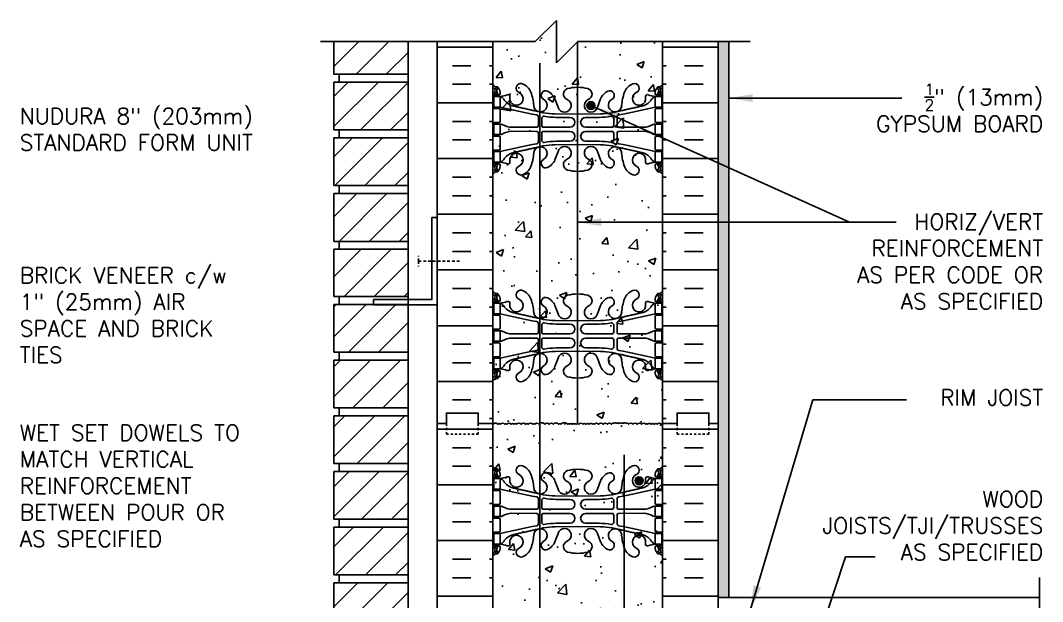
# Model space of a CAD drawing. Header units: inches. Extents: x 103.1 to 155.7, y -23.7 to 47.2.
# Drawn here: x 103.45 to 151.63, y 19.79 to 47.18 of the extents above; entities that cross this region are included whole.
import ezdxf

# ---------------------------------------------------------------- set-up
doc = ezdxf.new("R2010")
doc.units = ezdxf.units.IN
doc.header["$LTSCALE"] = 0.5
doc.header["$MEASUREMENT"] = 0
doc.linetypes.add('DASHED2', pattern=[0.375, 0.25, -0.125])
for name, color, linetype in [('HATCH', 12, 'Continuous'), ('line25', 2, 'Continuous'), ('LINE3', 3, 'Continuous'), ('LINE50', 5, 'Continuous'), ('LINE9', 9, 'Continuous'), ('TEXT', 4, 'Continuous'), ('Web_Edge', 9, 'Continuous')]:
    doc.layers.add(name, color=color, linetype=linetype)
doc.styles.add('DIM', font='romans.shx', dxfattribs={"width": 0.7})
doc.styles.add('ROMANS', font='romans.shx', dxfattribs={"height": 1.125})
doc.dimstyles.new('ext_12', dxfattribs={"dimscale": 12, "dimtxt": 0.09375, "dimasz": 0.09375, "dimexe": 0.09375, "dimexo": 0.0625, "dimgap": 0.0625, "dimtad": 1, "dimdec": 1, "dimzin": 3, "dimdsep": 46, "dimlunit": 4, "dimtxsty": 'DIM', "dimcen": 0.09, "dimdle": 0.09375, "dimclrt": 4, "dimadec": 0, "dimazin": 0, "dimtfac": 1, "dimtdec": 1, "dimtmove": 2, "dimatfit": 3, "dimfxl": 0, "dimfrac": 2, "dimtolj": 1, "dimtzin": 0, "dimarcsym": 0})

# ---------------------------------------------------------------- blocks, each defined once
blk = doc.blocks.new('8 web')
at = {"layer": 'Web_Edge'}
for p, q in [((-3.854, 6.868), (-3.764, 6.868)), ((-3.764, 6.868), (-3.764, 6.827)), ((3.854, 6.868), (3.764, 6.868)), ((3.764, 6.868), (3.764, 6.827)), ((-4, 6.589), (-3.922, 6.589)), ((-4, 6.489), (-3.716, 6.489)), ((-3.854, 6.489), (-3.854, 6.419)), ((-3.764, 6.489), (-3.764, 6.419)), ((-3.654, 6.619), (-3.654, 6.552)), ((-0.929, 5.917), (-1.071, 6.304)), ((0.929, 5.917), (1.071, 6.304)), ((3.654, 6.619), (3.654, 6.552)), ((4, 6.489), (3.716, 6.489)), ((3.764, 6.489), (3.764, 6.419)), ((3.854, 6.489), (3.854, 6.419)), ((4, 6.589), (3.922, 6.589)), ((-4, 5.849), (-3.716, 5.849)), ((-3.854, 5.919), (-3.854, 5.849)), ((-3.764, 5.919), (-3.764, 5.849)), ((-3.654, 5.787), (-3.654, 5.252)), ((3.654, 5.787), (3.654, 5.252)), ((4, 5.849), (3.716, 5.849)), ((3.764, 5.919), (3.764, 5.849)), ((3.854, 5.919), (3.854, 5.849)), ((-1.852, 5.45), (-1.852, 5.065)), ((-1.699, 5.387), (-1.699, 5.065)), ((-1.067, 5.601), (0, 5.586)), ((-1.019, 5.433), (-0.372, 5.433)), ((1.067, 5.601), (0, 5.586)), ((1.019, 5.433), (0.372, 5.433)), ((1.699, 5.387), (1.699, 5.065)), ((1.852, 5.45), (1.852, 5.065)), ((-4, 5.189), (-3.716, 5.189)), ((-3.854, 5.189), (-3.854, 5.119)), ((-3.764, 5.189), (-3.764, 5.119)), ((-3.106, 4.964), (-1.952, 4.965)), ((-1.599, 4.965), (-0.372, 4.965)), ((1.599, 4.965), (0.372, 4.965)), ((3.106, 4.964), (1.952, 4.965)), ((4, 5.189), (3.716, 5.189)), ((3.764, 5.189), (3.764, 5.119)), ((3.854, 5.189), (3.854, 5.119)), ((-4, 4.549), (-3.716, 4.549)), ((-3.854, 4.549), (-3.854, 4.619)), ((-3.764, 4.549), (-3.764, 4.619)), ((-3.654, 3.952), (-3.654, 4.487)), ((-3.106, 4.775), (-1.952, 4.774)), ((-1.852, 4.289), (-1.852, 4.674)), ((-1.699, 4.351), (-1.699, 4.674)), ((-1.599, 4.774), (-0.372, 4.774)), ((1.599, 4.774), (0.372, 4.774)), ((1.699, 4.351), (1.699, 4.674)), ((1.852, 4.289), (1.852, 4.674)), ((3.106, 4.775), (1.952, 4.774)), ((3.654, 3.952), (3.654, 4.487)), ((4, 4.549), (3.716, 4.549)), ((3.764, 4.549), (3.764, 4.619)), ((3.854, 4.549), (3.854, 4.619)), ((-4, 3.889), (-3.716, 3.889)), ((-3.854, 3.819), (-3.854, 3.889)), ((-3.764, 3.819), (-3.764, 3.889)), ((-1.067, 4.138), (0, 4.153)), ((-1.019, 4.305), (-0.372, 4.305)), ((1.067, 4.138), (0, 4.153)), ((1.019, 4.305), (0.372, 4.305)), ((4, 3.889), (3.716, 3.889)), ((3.764, 3.819), (3.764, 3.889)), ((3.854, 3.819), (3.854, 3.889)), ((-0.929, 3.822), (-1.071, 3.435)), ((0.929, 3.822), (1.071, 3.435)), ((-4, 3.249), (-3.716, 3.249)), ((-4, 3.149), (-3.922, 3.149)), ((-3.854, 3.249), (-3.854, 3.319)), ((-3.764, 3.249), (-3.764, 3.319)), ((-3.764, 2.871), (-3.764, 2.912)), ((-3.654, 3.119), (-3.654, 3.187)), ((3.654, 3.119), (3.654, 3.187)), ((4, 3.249), (3.716, 3.249)), ((3.764, 3.249), (3.764, 3.319)), ((3.764, 2.871), (3.764, 2.912)), ((3.854, 3.249), (3.854, 3.319)), ((4, 3.149), (3.922, 3.149)), ((-3.854, 2.871), (-3.764, 2.871)), ((3.854, 2.871), (3.764, 2.871)), ((-3.854, -2.871), (-3.764, -2.871)), ((-3.764, -2.871), (-3.764, -2.912)), ((3.854, -2.871), (3.764, -2.871)), ((3.764, -2.871), (3.764, -2.912)), ((-4, -3.149), (-3.922, -3.149)), ((-4, -3.249), (-3.716, -3.249)), ((-3.854, -3.249), (-3.854, -3.319)), ((-3.764, -3.249), (-3.764, -3.319)), ((-3.654, -3.119), (-3.654, -3.187)), ((3.654, -3.119), (3.654, -3.187)), ((4, -3.249), (3.716, -3.249)), ((3.764, -3.249), (3.764, -3.319)), ((3.854, -3.249), (3.854, -3.319)), ((4, -3.149), (3.922, -3.149)), ((-3.854, -3.819), (-3.854, -3.889)), ((-3.764, -3.819), (-3.764, -3.889)), ((-0.929, -3.822), (-1.071, -3.435)), ((0.929, -3.822), (1.071, -3.435)), ((3.764, -3.819), (3.764, -3.889)), ((3.854, -3.819), (3.854, -3.889)), ((-4, -3.889), (-3.716, -3.889)), ((-3.654, -3.952), (-3.654, -4.487)), ((-1.852, -4.289), (-1.852, -4.674)), ((-1.067, -4.138), (0, -4.153)), ((-1.019, -4.305), (-0.372, -4.305)), ((1.067, -4.138), (0, -4.153)), ((1.019, -4.305), (0.372, -4.305)), ((1.852, -4.289), (1.852, -4.674)), ((3.654, -3.952), (3.654, -4.487)), ((4, -3.889), (3.716, -3.889)), ((-4, -4.549), (-3.716, -4.549)), ((-3.854, -4.549), (-3.854, -4.619)), ((-3.764, -4.549), (-3.764, -4.619)), ((-3.106, -4.775), (-1.952, -4.774)), ((-1.699, -4.351), (-1.699, -4.674)), ((-1.599, -4.774), (-0.372, -4.774)), ((1.599, -4.774), (0.372, -4.774)), ((1.699, -4.351), (1.699, -4.674)), ((3.106, -4.775), (1.952, -4.774)), ((4, -4.549), (3.716, -4.549)), ((3.764, -4.549), (3.764, -4.619)), ((3.854, -4.549), (3.854, -4.619)), ((-4, -5.189), (-3.716, -5.189)), ((-3.854, -5.189), (-3.854, -5.119)), ((-3.764, -5.189), (-3.764, -5.119)), ((-3.654, -5.787), (-3.654, -5.252)), ((-3.106, -4.964), (-1.952, -4.965)), ((-1.852, -5.45), (-1.852, -5.065)), ((-1.699, -5.387), (-1.699, -5.065)), ((-1.599, -4.965), (-0.372, -4.965)), ((1.599, -4.965), (0.372, -4.965)), ((1.699, -5.387), (1.699, -5.065)), ((1.852, -5.45), (1.852, -5.065)), ((3.106, -4.964), (1.952, -4.965)), ((3.654, -5.787), (3.654, -5.252)), ((4, -5.189), (3.716, -5.189)), ((3.764, -5.189), (3.764, -5.119)), ((3.854, -5.189), (3.854, -5.119)), ((-1.067, -5.601), (0, -5.586)), ((-1.019, -5.433), (-0.372, -5.433)), ((1.067, -5.601), (0, -5.586)), ((1.019, -5.433), (0.372, -5.433)), ((-4, -5.849), (-3.716, -5.849)), ((-3.854, -5.919), (-3.854, -5.849)), ((-3.764, -5.919), (-3.764, -5.849)), ((-0.929, -5.917), (-1.071, -6.304)), ((0.929, -5.917), (1.071, -6.304)), ((4, -5.849), (3.716, -5.849)), ((3.764, -5.919), (3.764, -5.849)), ((3.854, -5.919), (3.854, -5.849)), ((-4, -6.489), (-3.716, -6.489)), ((-4, -6.589), (-3.922, -6.589)), ((-3.854, -6.489), (-3.854, -6.419)), ((-3.764, -6.489), (-3.764, -6.419)), ((-3.654, -6.619), (-3.654, -6.552)), ((3.654, -6.619), (3.654, -6.552)), ((4, -6.489), (3.716, -6.489)), ((3.764, -6.489), (3.764, -6.419)), ((3.854, -6.489), (3.854, -6.419)), ((4, -6.589), (3.922, -6.589)), ((-3.854, -6.868), (-3.764, -6.868)), ((-3.764, -6.868), (-3.764, -6.827)), ((3.764, -6.868), (3.764, -6.827)), ((3.854, -6.868), (3.764, -6.868))]:
    blk.add_line(p, q, dxfattribs=at)
for points in [[(-3.959, 5.919), (-3.659, 5.919), (-3.659, 6.419), (-3.959, 6.419)], [(3.959, 5.919), (3.659, 5.919), (3.659, 6.419), (3.959, 6.419)], [(-3.959, 3.819), (-3.659, 3.819), (-3.659, 3.319), (-3.959, 3.319)], [(3.959, 3.819), (3.659, 3.819), (3.659, 3.319), (3.959, 3.319)], [(-3.959, -3.819), (-3.659, -3.819), (-3.659, -3.319), (-3.959, -3.319)], [(3.959, -3.819), (3.659, -3.819), (3.659, -3.319), (3.959, -3.319)], [(-3.959, -5.919), (-3.659, -5.919), (-3.659, -6.419), (-3.959, -6.419)], [(3.959, -5.919), (3.659, -5.919), (3.659, -6.419), (3.959, -6.419)]]:
    blk.add_lwpolyline(points, close=True, dxfattribs=at)
for points in [[(-3.659, 4.869), (-3.659, 5.119), (-3.959, 5.119), (-3.959, 4.869)], [(-3.659, 4.869), (-3.659, 4.619), (-3.959, 4.619), (-3.959, 4.869)], [(3.659, 4.869), (3.659, 5.119), (3.959, 5.119), (3.959, 4.869)], [(3.659, 4.869), (3.659, 4.619), (3.959, 4.619), (3.959, 4.869)], [(-3.659, -4.869), (-3.659, -4.619), (-3.959, -4.619), (-3.959, -4.869)], [(3.659, -4.869), (3.659, -4.619), (3.959, -4.619), (3.959, -4.869)], [(-3.659, -4.869), (-3.659, -5.119), (-3.959, -5.119), (-3.959, -4.869)], [(3.659, -4.869), (3.659, -5.119), (3.959, -5.119), (3.959, -4.869)]]:
    blk.add_lwpolyline(points, dxfattribs=at)
for centre, radius, start, end in [((-3.654, 7.327), 0.5, 226.2109, 250.5288), ((-3.654, 7.327), 0.6, 234.7832, 245.0748), ((-3.66, 6.674), 0.25, 140.1145, 222.4609), ((-3.916, 6.764), 0.021, 343.464, 63.9957), ((-3.818, 6.805), 0.045, 321.448, 139.1879), ((-3.904, 6.619), 0.25, 0, 70.5288), ((-3.66, 6.674), 0.16, 140.0001, 222.4609), ((-2.681, 6.804), 0.22, 68.1963, 248.1963), ((-2.839, 6.375), 0.677, 21.1239, 69.3197), ((-0.406, 6.529), 0.268, 104.7892, 250.0338), ((-0.012, 5.096), 1.754, 89.6229, 105.2918), ((0.012, 5.096), 1.754, 74.7082, 90.3771), ((0.406, 6.529), 0.268, 289.9662, 75.2108), ((2.839, 6.375), 0.677, 110.6803, 158.8761), ((2.681, 6.804), 0.22, 291.8037, 111.8037), ((3.904, 6.619), 0.25, 109.4712, 180), ((3.818, 6.805), 0.045, 40.8121, 218.552), ((3.66, 6.674), 0.16, 317.5391, 39.9999), ((3.654, 7.327), 0.5, 289.4712, 313.7891), ((3.66, 6.674), 0.25, 317.5391, 39.8855), ((3.916, 6.764), 0.021, 116.0043, 196.536), ((3.654, 7.327), 0.6, 294.9252, 305.2168), ((-3.922, 6.609), 0.0196, 269.4032, 15.4901), ((-3.812, 6.536), 0.045, 222.4609, 42.4609), ((-3.716, 6.552), 0.0625, 270, 0), ((-3.714, 7.415), 0.997, 273.1538, 293.1467), ((-3.781, 6.077), 0.364, 34.9775, 70.3387), ((-2.858, 6.688), 0.743, 212.7919, 253.8107), ((-3.288, 6.408), 0.0968, 340.1551, 110.4331), ((-2.89, 6.313), 0.314, 168.5886, 66.1916), ((-4.43, 5.81), 2.365, 4.3895, 20.0015), ((-1.759, 6.006), 0.314, 182.7357, 63.9348), ((-1.507, 6.473), 0.217, 65.5264, 238.537), ((-1.758, 6.003), 0.75, 23.6938, 62.9705), ((-0.624, 5.99), 0.314, 193.4146, 66.1916), ((0.624, 5.99), 0.314, 113.8084, 346.5854), ((1.758, 6.003), 0.75, 117.0295, 156.3062), ((1.507, 6.473), 0.217, 301.463, 114.4736), ((1.759, 6.006), 0.314, 116.0652, 357.2643), ((4.43, 5.81), 2.365, 159.9985, 175.6105), ((2.89, 6.313), 0.314, 113.8084, 11.4114), ((2.858, 6.688), 0.743, 286.1893, 327.2081), ((3.288, 6.408), 0.0968, 69.5669, 199.8449), ((3.714, 7.415), 0.997, 246.8533, 266.8462), ((3.781, 6.077), 0.364, 109.6613, 145.0225), ((3.716, 6.552), 0.0625, 180, 270), ((3.812, 6.536), 0.045, 137.5391, 317.5391), ((3.922, 6.609), 0.0196, 164.5099, 270.5968), ((-3.716, 5.787), 0.0625, 0, 90), ((3.15, 33.34), 28.253, 256.0552, 259.6343), ((-3.15, 33.34), 28.253, 280.3657, 283.9448), ((3.716, 5.787), 0.0625, 90, 180), ((-1.952, 5.45), 0.1, 360, 79.6343), ((-1.599, 5.387), 0.1, 79.2546, 180), ((-1.072, 8.585), 2.984, 259.2546, 270.0995), ((-1.024, 8.417), 2.984, 259.2546, 270.0995), ((-0.372, 5.199), 0.234, 270, 90), ((0.372, 5.199), 0.234, 90, 270), ((1.024, 8.417), 2.984, 269.9005, 280.7454), ((1.072, 8.585), 2.984, 269.9005, 280.7454), ((1.599, 5.387), 0.1, 0, 100.7454), ((1.952, 5.45), 0.1, 100.3657, 180), ((-3.716, 5.252), 0.0625, 270, 0), ((-3.663, 4.901), 0.219, 60.4937, 88.92), ((-3.021, 6.121), 1.16, 242.5844, 265.8032), ((-1.952, 5.065), 0.1, 270.0388, 360), ((-1.599, 5.065), 0.1, 180, 270), ((1.599, 5.065), 0.1, 270, 0), ((1.952, 5.065), 0.1, 180, 269.9612), ((3.021, 6.121), 1.16, 274.1968, 297.4156), ((3.663, 4.901), 0.219, 91.08, 119.5063), ((3.716, 5.252), 0.0625, 180, 270), ((-3.716, 4.487), 0.0625, 0, 90), ((-3.663, 4.838), 0.219, 271.08, 299.5063), ((-3.021, 3.618), 1.16, 94.1968, 117.4156), ((-1.952, 4.674), 0.1, 0, 89.9612), ((-1.599, 4.674), 0.1, 90, 180), ((-1.599, 4.351), 0.1, 180, 280.7454), ((-0.372, 4.54), 0.234, 270, 90), ((0.372, 4.54), 0.234, 90, 270), ((1.599, 4.351), 0.1, 259.2546, 0), ((1.599, 4.674), 0.1, 0, 90), ((1.952, 4.674), 0.1, 90.0388, 180), ((3.021, 3.618), 1.16, 62.5844, 85.8032), ((3.663, 4.838), 0.219, 240.4937, 268.92), ((3.716, 4.487), 0.0625, 90, 180), ((-3.716, 3.952), 0.0625, 270, 0), ((3.15, -23.601), 28.253, 100.3657, 103.9448), ((-1.759, 3.733), 0.314, 296.0652, 177.2643), ((-1.952, 4.289), 0.1, 280.3657, 0), ((-1.072, 1.154), 2.984, 89.9005, 100.7454), ((-1.024, 1.322), 2.984, 89.9005, 100.7454), ((-0.624, 3.749), 0.314, 293.8084, 166.5854), ((0.624, 3.749), 0.314, 13.4146, 246.1916), ((1.024, 1.322), 2.984, 79.2546, 90.0995), ((1.072, 1.154), 2.984, 79.2546, 90.0995), ((1.759, 3.733), 0.314, 2.7357, 243.9348), ((1.952, 4.289), 0.1, 180, 259.6343), ((-3.15, -23.601), 28.253, 76.0552, 79.6343), ((3.716, 3.952), 0.0625, 180, 270), ((-3.781, 3.662), 0.364, 289.6613, 325.0225), ((-2.858, 3.051), 0.743, 106.1893, 147.2081), ((-2.89, 3.426), 0.314, 293.8084, 191.4114), ((-4.43, 3.929), 2.365, 339.9985, 355.6105), ((-1.507, 3.266), 0.217, 121.463, 294.4736), ((-1.758, 3.736), 0.75, 297.0295, 336.3062), ((-0.406, 3.21), 0.268, 109.9662, 255.2108), ((0.406, 3.21), 0.268, 284.7892, 70.0338), ((1.758, 3.736), 0.75, 203.6938, 242.9705), ((1.507, 3.266), 0.217, 245.5264, 58.537), ((4.43, 3.929), 2.365, 184.3895, 200.0015), ((2.89, 3.426), 0.314, 348.5886, 246.1916), ((2.858, 3.051), 0.743, 32.7919, 73.8107), ((3.781, 3.662), 0.364, 214.9775, 250.3387), ((-3.654, 2.412), 0.6, 114.9252, 125.2168), ((-3.922, 3.13), 0.0196, 344.5099, 90.5968), ((-3.66, 3.065), 0.25, 137.5391, 219.8855), ((-3.916, 2.975), 0.021, 296.0043, 16.536), ((-3.818, 2.934), 0.045, 220.8121, 38.552), ((-3.812, 3.203), 0.045, 317.5391, 137.5391), ((-3.904, 3.119), 0.25, 289.4712, 360), ((-3.66, 3.065), 0.16, 137.5391, 219.9999), ((-3.716, 3.187), 0.0625, 360, 90), ((-3.714, 2.324), 0.997, 66.8533, 86.8462), ((-3.288, 3.331), 0.0968, 249.5669, 19.8449), ((-2.681, 2.935), 0.22, 111.8037, 291.8037), ((-2.839, 3.364), 0.677, 290.6803, 338.8761), ((-0.012, 4.643), 1.754, 254.7082, 270.3771), ((0.012, 4.643), 1.754, 269.6229, 285.2918), ((2.839, 3.364), 0.677, 201.1239, 249.3197), ((2.681, 2.935), 0.22, 248.1963, 68.1963), ((3.288, 3.331), 0.0968, 160.1551, 290.4331), ((3.714, 2.324), 0.997, 93.1538, 113.1467), ((3.716, 3.187), 0.0625, 90, 180), ((3.904, 3.119), 0.25, 180, 250.5288), ((3.812, 3.203), 0.045, 42.4609, 222.4609), ((3.818, 2.934), 0.045, 141.448, 319.1879), ((3.66, 3.065), 0.16, 320.0001, 42.4609), ((3.66, 3.065), 0.25, 320.1145, 42.4609), ((3.916, 2.975), 0.021, 163.464, 243.9957), ((3.922, 3.13), 0.0196, 89.4032, 195.4901), ((3.654, 2.412), 0.6, 54.7832, 65.0748), ((-3.654, 2.412), 0.5, 109.4712, 133.7891), ((3.654, 2.412), 0.5, 46.2109, 70.5288), ((-3.654, -2.412), 0.5, 226.2109, 250.5288), ((-3.818, -2.934), 0.045, 321.448, 139.1879), ((-3.904, -3.119), 0.25, 0, 70.5288), ((-2.681, -2.935), 0.22, 68.1963, 248.1963), ((-2.839, -3.364), 0.677, 21.1239, 69.3197), ((-0.012, -4.643), 1.754, 89.6229, 105.2918), ((0.012, -4.643), 1.754, 74.7082, 90.3771), ((2.839, -3.364), 0.677, 110.6803, 158.8761), ((2.681, -2.935), 0.22, 291.8037, 111.8037), ((3.904, -3.119), 0.25, 109.4712, 180), ((3.818, -2.934), 0.045, 40.8121, 218.552), ((3.654, -2.412), 0.5, 289.4712, 313.7891), ((-3.654, -2.412), 0.6, 234.7832, 245.0748), ((-3.922, -3.13), 0.0196, 269.4032, 15.4901), ((-3.66, -3.065), 0.25, 140.1145, 222.4609), ((-3.916, -2.975), 0.021, 343.464, 63.9957), ((-3.812, -3.203), 0.045, 222.4609, 42.4609), ((-3.66, -3.065), 0.16, 140.0001, 222.4609), ((-3.716, -3.187), 0.0625, 270, 0), ((-3.714, -2.324), 0.997, 273.1538, 293.1467), ((-3.781, -3.662), 0.364, 34.9775, 70.3387), ((-3.288, -3.331), 0.0968, 340.1551, 110.4331), ((-2.89, -3.426), 0.314, 168.5886, 66.1916), ((-4.43, -3.929), 2.365, 4.3895, 20.0015), ((-1.507, -3.266), 0.217, 65.5264, 238.537), ((-1.758, -3.736), 0.75, 23.6938, 62.9705), ((-0.406, -3.21), 0.268, 104.7892, 250.0338), ((0.406, -3.21), 0.268, 289.9662, 75.2108), ((1.758, -3.736), 0.75, 117.0295, 156.3062), ((1.507, -3.266), 0.217, 301.463, 114.4736), ((4.43, -3.929), 2.365, 159.9985, 175.6105), ((2.89, -3.426), 0.314, 113.8084, 11.4114), ((3.288, -3.331), 0.0968, 69.5669, 199.8449), ((3.714, -2.324), 0.997, 246.8533, 266.8462), ((3.781, -3.662), 0.364, 109.6613, 145.0225), ((3.716, -3.187), 0.0625, 180, 270), ((3.812, -3.203), 0.045, 137.5391, 317.5391), ((3.66, -3.065), 0.16, 317.5391, 39.9999), ((3.66, -3.065), 0.25, 317.5391, 39.8855), ((3.916, -2.975), 0.021, 116.0043, 196.536), ((3.922, -3.13), 0.0196, 164.5099, 270.5968), ((3.654, -2.412), 0.6, 294.9252, 305.2168), ((3.15, 23.601), 28.253, 256.0552, 259.6343), ((-2.858, -3.051), 0.743, 212.7919, 253.8107), ((-1.759, -3.733), 0.314, 182.7357, 63.9348), ((-0.624, -3.749), 0.314, 193.4146, 66.1916), ((0.624, -3.749), 0.314, 113.8084, 346.5854), ((1.759, -3.733), 0.314, 116.0652, 357.2643), ((-3.15, 23.601), 28.253, 280.3657, 283.9448), ((2.858, -3.051), 0.743, 286.1893, 327.2081), ((-3.716, -3.952), 0.0625, 0, 90), ((-1.952, -4.289), 0.1, 360, 79.6343), ((-1.599, -4.351), 0.1, 79.2546, 180), ((-1.072, -1.154), 2.984, 259.2546, 270.0995), ((-1.024, -1.322), 2.984, 259.2546, 270.0995), ((-0.372, -4.54), 0.234, 270, 90), ((0.372, -4.54), 0.234, 90, 270), ((1.024, -1.322), 2.984, 269.9005, 280.7454), ((1.072, -1.154), 2.984, 269.9005, 280.7454), ((1.599, -4.351), 0.1, 0, 100.7454), ((1.952, -4.289), 0.1, 100.3657, 180), ((3.716, -3.952), 0.0625, 90, 180), ((-3.716, -4.487), 0.0625, 270, 0), ((-3.663, -4.838), 0.219, 60.4937, 88.92), ((-3.021, -3.618), 1.16, 242.5844, 265.8032), ((-1.952, -4.674), 0.1, 270.0388, 360), ((-1.599, -4.674), 0.1, 180, 270), ((1.599, -4.674), 0.1, 270, 0), ((1.952, -4.674), 0.1, 180, 269.9612), ((3.021, -3.618), 1.16, 274.1968, 297.4156), ((3.663, -4.838), 0.219, 91.08, 119.5063), ((3.716, -4.487), 0.0625, 180, 270), ((-3.716, -5.252), 0.0625, 0, 90), ((-3.663, -4.901), 0.219, 271.08, 299.5063), ((-3.021, -6.121), 1.16, 94.1968, 117.4156), ((-1.952, -5.065), 0.1, 0, 89.9612), ((-1.599, -5.065), 0.1, 90, 180), ((-0.372, -5.199), 0.234, 270, 90), ((0.372, -5.199), 0.234, 90, 270), ((1.599, -5.065), 0.1, 0, 90), ((1.952, -5.065), 0.1, 90.0388, 180), ((3.021, -6.121), 1.16, 62.5844, 85.8032), ((3.663, -4.901), 0.219, 240.4937, 268.92), ((3.716, -5.252), 0.0625, 90, 180), ((3.15, -33.34), 28.253, 100.3657, 103.9448), ((-1.759, -6.006), 0.314, 296.0652, 177.2643), ((-1.952, -5.45), 0.1, 280.3657, 0), ((-1.599, -5.387), 0.1, 180, 280.7454), ((-1.072, -8.585), 2.984, 89.9005, 100.7454), ((-1.024, -8.417), 2.984, 89.9005, 100.7454), ((-0.624, -5.99), 0.314, 293.8084, 166.5854), ((0.624, -5.99), 0.314, 13.4146, 246.1916), ((1.024, -8.417), 2.984, 79.2546, 90.0995), ((1.072, -8.585), 2.984, 79.2546, 90.0995), ((1.759, -6.006), 0.314, 2.7357, 243.9348), ((1.599, -5.387), 0.1, 259.2546, 0), ((1.952, -5.45), 0.1, 180, 259.6343), ((-3.15, -33.34), 28.253, 76.0552, 79.6343), ((-3.716, -5.787), 0.0625, 270, 0), ((-2.858, -6.688), 0.743, 106.1893, 147.2081), ((-2.89, -6.313), 0.314, 293.8084, 191.4114), ((-4.43, -5.81), 2.365, 339.9985, 355.6105), ((4.43, -5.81), 2.365, 184.3895, 200.0015), ((2.89, -6.313), 0.314, 348.5886, 246.1916), ((2.858, -6.688), 0.743, 32.7919, 73.8107), ((3.716, -5.787), 0.0625, 180, 270), ((-3.922, -6.609), 0.0196, 344.5099, 90.5968), ((-3.66, -6.674), 0.25, 137.5391, 219.8855), ((-3.812, -6.536), 0.045, 317.5391, 137.5391), ((-3.904, -6.619), 0.25, 289.4712, 360), ((-3.66, -6.674), 0.16, 137.5391, 219.9999), ((-3.716, -6.552), 0.0625, 360, 90), ((-3.781, -6.077), 0.364, 289.6613, 325.0225), ((-3.714, -7.415), 0.997, 66.8533, 86.8462), ((-3.288, -6.408), 0.0968, 249.5669, 19.8449), ((-2.681, -6.804), 0.22, 111.8037, 291.8037), ((-2.839, -6.375), 0.677, 290.6803, 338.8761), ((-1.507, -6.473), 0.217, 121.463, 294.4736), ((-1.758, -6.003), 0.75, 297.0295, 336.3062), ((-0.406, -6.529), 0.268, 109.9662, 255.2108), ((0.406, -6.529), 0.268, 284.7892, 70.0338), ((1.758, -6.003), 0.75, 203.6938, 242.9705), ((1.507, -6.473), 0.217, 245.5264, 58.537), ((2.839, -6.375), 0.677, 201.1239, 249.3197), ((2.681, -6.804), 0.22, 248.1963, 68.1963), ((3.288, -6.408), 0.0968, 160.1551, 290.4331), ((3.714, -7.415), 0.997, 93.1538, 113.1467), ((3.781, -6.077), 0.364, 214.9775, 250.3387), ((3.716, -6.552), 0.0625, 90, 180), ((3.904, -6.619), 0.25, 180, 250.5288), ((3.812, -6.536), 0.045, 42.4609, 222.4609), ((3.66, -6.674), 0.16, 320.0001, 42.4609), ((3.66, -6.674), 0.25, 320.1145, 42.4609), ((3.922, -6.609), 0.0196, 89.4032, 195.4901), ((-3.654, -7.327), 0.6, 114.9252, 125.2168), ((-3.654, -7.327), 0.5, 109.4712, 133.7891), ((-3.916, -6.764), 0.021, 296.0043, 16.536), ((-3.818, -6.805), 0.045, 220.8121, 38.552), ((-0.012, -5.096), 1.754, 254.7082, 270.3771), ((0.012, -5.096), 1.754, 269.6229, 285.2918), ((3.818, -6.805), 0.045, 141.448, 319.1879), ((3.654, -7.327), 0.5, 46.2109, 70.5288), ((3.916, -6.764), 0.021, 163.464, 243.9957), ((3.654, -7.327), 0.6, 54.7832, 65.0748)]:
    blk.add_arc(centre, radius, start, end, dxfattribs=at)
for points in [[(-3.066, 5.974), (-1.628, 5.654)], [(3.066, 5.974), (1.628, 5.654)], [(-3.066, 3.765), (-1.628, 4.085)], [(3.066, 3.765), (1.628, 4.085)], [(-3.066, -3.765), (-1.628, -4.085)], [(3.066, -3.765), (1.628, -4.085)], [(-3.066, -5.974), (-1.628, -5.654)], [(3.066, -5.974), (1.628, -5.654)]]:
    blk.add_open_spline(points, degree=1, dxfattribs=at)

msp = doc.modelspace()

# ---------------------------------------------------------------- hatches: boundary and pattern name
at = {"layer": 'HATCH'}
h = msp.add_hatch(dxfattribs=at)
h.set_pattern_fill('AR-CONC', color=256, scale=0.5, style=0)
h.paths.add_polyline_path([(133.72, 28.176), (133.72, 46.176), (129.72, 46.176), (128.72, 45.176), (128.72, 46.176), (128.72, 47.176), (127.72, 46.176), (125.72, 46.176), (125.72, 28.176), (125.72, 10.176), (125.72, -4.574), (125.72, -7.824), (128.72, -7.824), (129.72, -6.824), (129.72, -7.824), (129.72, -8.824), (130.72, -7.824), (133.72, -7.824), (133.72, 4.551), (133.72, 10.176), (130.845, 10.176), (130.345, 10.676), (130.345, 11.801), (130.845, 12.301), (133.72, 12.301), (133.72, 16.051), (130.845, 16.051), (130.345, 16.551), (130.345, 17.676), (130.845, 18.176), (133.72, 18.176)])
h = msp.add_hatch(dxfattribs=at)
h.set_pattern_fill('INSUL', color=256, scale=7, style=0)
h.set_pattern_definition([(0, (-2800.4416, -368.834), (0, 2.625), []), (0, (-2800.4416, -367.959), (0, 2.625), [0.875, -0.875]), (0, (-2800.4416, -367.084), (0, 2.625), [0.875, -0.875])])
h.paths.add_polyline_path([(123.095, 28.176), (123.532, 28.176), (123.532, 28.676), (125.032, 28.676), (125.032, 28.176), (125.72, 28.176), (125.72, 46.176), (125.032, 46.176), (125.032, 46.676), (123.532, 46.676), (123.532, 46.176), (123.095, 46.176)])
h = msp.add_hatch(dxfattribs=at)
h.set_pattern_fill('INSUL', color=256, scale=7, style=0)
h.set_pattern_definition([(180, (3059.8816, -368.834), (0, 2.625), []), (180, (3059.8816, -367.959), (0, 2.625), [0.875, -0.875]), (180, (3059.8816, -367.084), (0, 2.625), [0.875, -0.875])])
h.paths.add_polyline_path([(136.345, 28.176), (135.907, 28.176), (135.907, 28.676), (134.407, 28.676), (134.407, 28.176), (133.72, 28.176), (133.72, 46.176), (134.407, 46.176), (134.407, 46.676), (135.907, 46.676), (135.907, 46.176), (136.345, 46.176)])
h = msp.add_hatch(dxfattribs=at)
h.set_pattern_fill('ANSI31', color=256, scale=8, style=0)
h.set_pattern_definition([(45, (111.9186, -20.6992), (-0.707107, 0.707107), [])])
h.paths.add_polyline_path([(121.72, 12.826), (118.22, 12.826), (118.22, 10.576), (121.72, 10.576)])
h.paths.add_polyline_path([(121.72, 15.451), (118.22, 15.451), (118.22, 13.201), (121.72, 13.201)])
h.paths.add_polyline_path([(121.72, 18.046), (118.22, 18.046), (118.22, 15.826), (121.72, 15.826)])
h.paths.add_polyline_path([(121.72, 20.671), (118.22, 20.671), (118.22, 18.421), (121.72, 18.421)])
h.paths.add_polyline_path([(121.72, 23.271), (120.095, 23.271), (120.095, 23.296), (118.22, 23.296), (118.22, 21.046), (121.72, 21.046)])
h.paths.add_polyline_path([(121.72, 25.921), (118.22, 25.921), (118.22, 23.671), (121.72, 23.671)])
h.paths.add_polyline_path([(121.72, 28.546), (118.22, 28.546), (118.22, 26.296), (121.72, 26.296)])
h.paths.add_polyline_path([(121.72, 31.171), (118.22, 31.171), (118.22, 28.921), (121.72, 28.921)])
h.paths.add_polyline_path([(121.72, 33.771), (120.095, 33.771), (120.095, 33.796), (118.22, 33.796), (118.22, 31.546), (121.72, 31.546)])
h.paths.add_polyline_path([(121.72, 36.391), (118.22, 36.391), (118.22, 34.171), (121.72, 34.171)])
h.paths.add_polyline_path([(121.72, 39.016), (118.22, 39.016), (118.22, 36.766), (121.72, 36.766)])
h.paths.add_polyline_path([(121.72, 41.641), (118.22, 41.641), (118.22, 39.391), (121.72, 39.391)])
h.paths.add_polyline_path([(121.72, 44.241), (120.095, 44.241), (120.095, 44.266), (118.22, 44.266), (118.22, 42.016), (121.72, 42.016)])
h.paths.add_polyline_path([(121.72, 46.176), (118.22, 46.176), (118.22, 44.641), (121.72, 44.641)])
h = msp.add_hatch(dxfattribs=at)
h.set_pattern_fill('AR-SAND', color=256, scale=0.25, style=0)
h.set_pattern_definition([(37.5, (79.04397, -9.0785), (-0.0157483, 0.481706), [0, -0.38, 0, -0.425, 0, -0.40625]), (7.5, (79.044, -9.0785), (0.442444, 0.7055365), [0, -0.205, 0, -0.3425, 0, -0.13125]), (327.5, (78.73647, -9.0785), (0.7785355, 0.0014148), [0, -0.125, 0, -0.45, 0, -0.5875]), (317.5, (78.7365, -9.0785), (0.7515317, 0.219419), [0, -0.0625, 0, -0.295, 0, -0.3375])])
h.paths.add_polyline_path([(136.845, 46.176), (136.345, 46.176), (136.345, 28.176), (136.345, 19.988), (136.845, 19.988)])
h = msp.add_hatch(dxfattribs=at)
h.set_pattern_fill('INSUL', color=256, scale=7, style=0)
h.set_pattern_definition([(0, (-2800.4416, -386.834), (0, 2.625), []), (0, (-2800.4416, -385.959), (0, 2.625), [0.875, -0.875]), (0, (-2800.4416, -385.084), (0, 2.625), [0.875, -0.875])])
h.paths.add_polyline_path([(123.095, 10.176), (123.532, 10.176), (123.532, 10.676), (125.032, 10.676), (125.032, 10.176), (125.72, 10.176), (125.72, 28.176), (125.032, 28.176), (125.032, 28.676), (123.532, 28.676), (123.532, 28.176), (123.095, 28.176)])
h = msp.add_hatch(dxfattribs=at)
h.set_pattern_fill('INSUL', color=256, scale=7, style=0)
h.set_pattern_definition([(180, (3059.8816, -386.834), (0, 2.625), []), (180, (3059.8816, -385.959), (0, 2.625), [0.875, -0.875]), (180, (3059.8816, -385.084), (0, 2.625), [0.875, -0.875])])
h.paths.add_polyline_path([(133.72, 18.176), (136.345, 18.176), (136.345, 28.176), (135.907, 28.176), (135.907, 28.676), (134.407, 28.676), (134.407, 28.176), (133.72, 28.176)])
at = {"layer": 'LINE3'}
for points in [[(130.156, 43.166, 1), (130.531, 43.166, 1)], [(132.422, 25.488, 1), (132.797, 25.488, 1)]]:
    msp.add_hatch(color=256, dxfattribs=at).paths.add_polyline_path(points)

# ---------------------------------------------------------------- linework, layer by layer
at = {"layer": 'HATCH'}
for points in [[(125.72, 28.146, -0.484838), (125.969, 28.146, -0.520567), (126.09, 28.146, -0.520567), (126.273, 28.146, -0.520567), (126.378, 28.146, -0.520567), (126.588, 28.146, -0.520567), (126.714, 28.146, -0.520567), (126.84, 28.146, -0.520567), (127.05, 28.146, -0.520567), (127.26, 28.146, -0.520567), (127.38, 28.146, -0.520567), (127.606, 28.146, -0.520567), (127.7, 28.146, -0.520567), (127.889, 28.146, -0.520567), (128.167, 28.146, -0.520567), (128.377, 28.146, -0.520567), (128.576, 28.146, -0.520567), (128.823, 28.146, -0.520567), (128.933, 28.146, -0.520567), (129.239, 28.146, -0.520567), (129.344, 28.146, -0.520567), (129.46, 28.146, -0.520567), (129.58, 28.146, -0.520567), (129.67, 28.146, -0.520567), (129.785, 28.146, -0.520567), (129.963, 28.146, -0.520567), (130.11, 28.146, -0.520567), (130.262, 28.146, -0.520567), (130.42, 28.146, -0.520567), (130.52, 28.146, -0.520567), (130.698, 28.146, -0.520567), (130.918, 28.146, -0.520567), (131.112, 28.146, -0.520567), (131.317, 28.146, -0.520567), (131.417, 28.188, -0.520567), (131.548, 28.188, -0.520567), (131.637, 28.188, -0.520567), (131.72, 28.188)], [(133.72, 28.176, 0.272614), (133.655, 28.146, 0.520567), (133.477, 28.146, 0.520567), (133.33, 28.146, 0.520567), (133.177, 28.146, 0.520567), (133.02, 28.146, 0.520567), (132.92, 28.146, 0.520567), (132.742, 28.146, 0.520567), (132.522, 28.146, 0.520567), (132.328, 28.146, 0.520567), (132.123, 28.146, 0.520567), (132.023, 28.188, 0.520567), (131.892, 28.188, 0.520567), (131.803, 28.188, 0.520567), (131.72, 28.188)]]:
    msp.add_lwpolyline(points, format="xyb", dxfattribs=at)
at = {"layer": 'line25'}
for p, q in [((118.22, 44.641), (118.22, 46.176)), ((121.72, 46.176), (121.72, 10.201)), ((125.72, 46.176), (125.72, 28.176)), ((133.72, 28.176), (133.72, 46.176)), ((121.72, 44.641), (118.22, 44.641)), ((118.47, 44.266), (118.47, 44.641)), ((118.22, 42.016), (118.22, 44.266)), ((121.72, 44.266), (118.22, 44.266)), ((121.72, 42.016), (118.22, 42.016)), ((118.47, 41.641), (118.47, 42.016)), ((121.72, 41.641), (118.22, 41.641)), ((118.22, 39.391), (118.22, 41.641)), ((121.72, 39.391), (118.22, 39.391)), ((118.47, 39.016), (118.47, 39.391)), ((118.22, 36.766), (118.22, 39.016)), ((121.72, 39.016), (118.22, 39.016)), ((121.72, 36.766), (118.22, 36.766)), ((118.47, 36.391), (118.47, 36.766)), ((118.22, 34.171), (118.22, 36.391)), ((121.72, 36.391), (118.22, 36.391)), ((121.72, 34.171), (118.22, 34.171)), ((118.22, 31.546), (118.22, 33.796)), ((121.72, 33.796), (118.22, 33.796)), ((118.47, 33.796), (118.47, 34.171)), ((121.72, 31.546), (118.22, 31.546)), ((118.47, 31.171), (118.47, 31.546)), ((118.22, 28.921), (118.22, 31.171)), ((121.72, 31.171), (118.22, 31.171)), ((121.72, 28.921), (118.22, 28.921)), ((118.47, 28.546), (118.47, 28.921)), ((121.72, 28.546), (118.22, 28.546)), ((118.22, 26.296), (118.22, 28.546)), ((125.72, 28.176), (125.72, 10.176)), ((133.72, 4.551), (133.72, 28.176)), ((121.72, 26.296), (118.22, 26.296)), ((118.47, 25.921), (118.47, 26.296)), ((121.72, 25.921), (118.22, 25.921)), ((118.22, 23.671), (118.22, 25.921)), ((121.72, 23.671), (118.22, 23.671)), ((118.47, 23.296), (118.47, 23.671)), ((121.72, 23.296), (118.22, 23.296)), ((118.22, 21.046), (118.22, 23.296)), ((121.72, 21.046), (118.22, 21.046)), ((118.47, 20.671), (118.47, 21.046)), ((121.72, 20.671), (118.22, 20.671)), ((118.22, 18.421), (118.22, 20.671))]:
    msp.add_line(p, q, dxfattribs=at)
at = {"layer": 'LINE3'}
for p, q in [((129.708, 46.164), (129.708, 28.173)), ((127.94, 45.164), (127.94, 4.528)), ((131.902, 26.7), (131.902, 18.176))]:
    msp.add_line(p, q, dxfattribs=at)
for centre in [(130.344, 43.166), (132.61, 25.488)]:
    msp.add_circle(centre, 0.188, dxfattribs=at)
at = {"layer": 'LINE50'}
for p, q in [((123.095, 28.176), (123.095, 46.176)), ((136.345, 28.176), (136.345, 46.176)), ((123.095, 10.176), (123.095, 28.176)), ((136.345, 10.176), (136.345, 28.176))]:
    msp.add_line(p, q, dxfattribs=at)
for points in [[(123.095, 28.176), (123.532, 28.176), (123.532, 28.676), (125.032, 28.676), (125.032, 28.176), (125.72, 28.176)], [(125.72, 28.176), (125.032, 28.176), (125.032, 28.676), (123.532, 28.676), (123.532, 28.176), (123.095, 28.176)], [(136.345, 28.176), (135.907, 28.176), (135.907, 28.676), (134.407, 28.676), (134.407, 28.176), (133.72, 28.176)], [(133.72, 28.176), (134.407, 28.176), (134.407, 28.676), (135.907, 28.676), (135.907, 28.176), (136.345, 28.176)]]:
    msp.add_lwpolyline(points, dxfattribs=at)
at = {"layer": 'LINE9'}
for p, q in [((128.72, 47.176), (127.72, 46.176)), ((128.72, 46.176), (128.72, 47.176)), ((117.595, 46.176), (127.72, 46.176)), ((128.72, 45.176), (129.72, 46.176)), ((128.72, 46.176), (128.72, 45.176)), ((129.72, 46.176), (137.845, 46.176)), ((136.845, 46.176), (136.845, 19.988)), ((136.345, 19.988), (151.496, 19.988))]:
    msp.add_line(p, q, dxfattribs=at)
at = {"layer": 'LINE9', "linetype": 'DASHED2'}
for q in [(122.22, 36.083), (124.22, 35.833), (122.22, 35.583)]:
    msp.add_line((122.22, 35.833), q, dxfattribs=at)
at = {"layer": 'LINE9'}
msp.add_lwpolyline([(123.095, 37.896), (122.845, 37.896), (122.845, 34.021), (120.095, 34.021), (120.095, 33.771), (123.095, 33.771)], close=True, dxfattribs=at)
at = {"layer": 'LINE9', "linetype": 'DASHED2', "ltscale": 0.15}
for points in [[(125.032, 28.176), (125.032, 28.176), (125.032, 27.676), (123.532, 27.676), (123.532, 28.176), (123.532, 28.176)], [(135.907, 28.176), (135.907, 28.176), (135.907, 27.676), (134.407, 27.676), (134.407, 28.176), (134.407, 28.176)]]:
    msp.add_lwpolyline(points, dxfattribs=at)
at = {"layer": 'LINE9'}
msp.add_lwpolyline([(151.496, 20.926), (151.496, 18.558)], dxfattribs=at)
at = {"layer": 'TEXT'}
for points in [[(124.482, 42.623, 0, 0.36, 0), (123.402, 42.623, 0, 0, 0), (116.206, 42.623, 0, 0, 0)], [(118.201, 35.2, 0, 0.36, 0), (117.121, 35.2, 0, 0, 0), (115.102, 35.2, 0, 0, 0)], [(127.94, 27.763, 0, 0.36, 0), (126.86, 27.763, 0, 0, 0), (115.684, 27.763, 0, 0, 0)]]:
    msp.add_lwpolyline(points, format="xyseb", dxfattribs=at)
at = {"layer": 'Web_Edge'}
for p, q in [((125.866, 26.044), (125.956, 26.044)), ((125.956, 26.044), (125.956, 26.002)), ((133.574, 26.044), (133.484, 26.044)), ((133.484, 26.044), (133.484, 26.002)), ((125.72, 25.765), (125.798, 25.765)), ((125.72, 25.665), (126.003, 25.665)), ((125.866, 25.665), (125.866, 25.595)), ((125.956, 25.665), (125.956, 25.595)), ((126.066, 25.795), (126.066, 25.728)), ((133.374, 25.795), (133.374, 25.728)), ((133.72, 25.665), (133.436, 25.665)), ((133.484, 25.665), (133.484, 25.595)), ((133.574, 25.665), (133.574, 25.595)), ((133.72, 25.765), (133.642, 25.765)), ((125.866, 25.095), (125.866, 25.025)), ((125.956, 25.095), (125.956, 25.025)), ((128.791, 25.093), (128.649, 25.48)), ((130.649, 25.093), (130.791, 25.48)), ((133.484, 25.095), (133.484, 25.025)), ((133.574, 25.095), (133.574, 25.025)), ((125.72, 25.025), (126.003, 25.025)), ((126.066, 24.963), (126.066, 24.428)), ((127.868, 24.625), (127.868, 24.24)), ((128.653, 24.777), (129.72, 24.761)), ((128.701, 24.609), (129.348, 24.609)), ((130.787, 24.777), (129.72, 24.761)), ((130.739, 24.609), (130.092, 24.609)), ((131.572, 24.625), (131.572, 24.24)), ((133.374, 24.963), (133.374, 24.428)), ((133.72, 25.025), (133.436, 25.025)), ((125.72, 24.365), (126.003, 24.365)), ((125.866, 24.365), (125.866, 24.295)), ((125.956, 24.365), (125.956, 24.295)), ((126.614, 24.14), (127.768, 24.14)), ((128.021, 24.563), (128.021, 24.24)), ((128.121, 24.14), (129.348, 24.14)), ((131.319, 24.14), (130.092, 24.14)), ((131.419, 24.563), (131.419, 24.24)), ((132.826, 24.14), (131.672, 24.14)), ((133.72, 24.365), (133.436, 24.365)), ((133.484, 24.365), (133.484, 24.295)), ((133.574, 24.365), (133.574, 24.295)), ((125.72, 23.725), (126.003, 23.725)), ((125.866, 23.725), (125.866, 23.795)), ((125.956, 23.725), (125.956, 23.795)), ((126.066, 23.128), (126.066, 23.663)), ((126.614, 23.951), (127.768, 23.95)), ((127.868, 23.465), (127.868, 23.85)), ((128.021, 23.527), (128.021, 23.85)), ((128.121, 23.95), (129.348, 23.95)), ((131.319, 23.95), (130.092, 23.95)), ((131.419, 23.527), (131.419, 23.85)), ((131.572, 23.465), (131.572, 23.85)), ((132.826, 23.951), (131.672, 23.95)), ((133.374, 23.128), (133.374, 23.663)), ((133.72, 23.725), (133.436, 23.725)), ((133.484, 23.725), (133.484, 23.795)), ((133.574, 23.725), (133.574, 23.795)), ((128.653, 23.313), (129.72, 23.329)), ((128.701, 23.481), (129.348, 23.481)), ((130.787, 23.313), (129.72, 23.329)), ((130.739, 23.481), (130.092, 23.481)), ((125.72, 23.065), (126.003, 23.065)), ((125.866, 22.995), (125.866, 23.065)), ((125.956, 22.995), (125.956, 23.065)), ((128.791, 22.997), (128.649, 22.61)), ((130.649, 22.997), (130.791, 22.61)), ((133.72, 23.065), (133.436, 23.065)), ((133.484, 22.995), (133.484, 23.065)), ((133.574, 22.995), (133.574, 23.065)), ((125.72, 22.425), (126.003, 22.425)), ((125.72, 22.325), (125.798, 22.325)), ((125.866, 22.425), (125.866, 22.495)), ((125.956, 22.425), (125.956, 22.495)), ((126.066, 22.295), (126.066, 22.363)), ((133.374, 22.295), (133.374, 22.363)), ((133.72, 22.425), (133.436, 22.425)), ((133.484, 22.425), (133.484, 22.495)), ((133.574, 22.425), (133.574, 22.495)), ((133.72, 22.325), (133.642, 22.325)), ((125.866, 22.046), (125.956, 22.046)), ((125.956, 22.046), (125.956, 22.088)), ((133.484, 22.046), (133.484, 22.088)), ((133.574, 22.046), (133.484, 22.046))]:
    msp.add_line(p, q, dxfattribs=at)
for points in [[(125.761, 25.095), (126.061, 25.095), (126.061, 25.595), (125.761, 25.595)], [(133.679, 25.095), (133.379, 25.095), (133.379, 25.595), (133.679, 25.595)], [(125.761, 22.995), (126.061, 22.995), (126.061, 22.495), (125.761, 22.495)], [(133.679, 22.995), (133.379, 22.995), (133.379, 22.495), (133.679, 22.495)]]:
    msp.add_lwpolyline(points, close=True, dxfattribs=at)
for points in [[(126.061, 24.045), (126.061, 24.295), (125.761, 24.295), (125.761, 24.045)], [(133.379, 24.045), (133.379, 24.295), (133.679, 24.295), (133.679, 24.045)], [(126.061, 24.045), (126.061, 23.795), (125.761, 23.795), (125.761, 24.045)], [(133.379, 24.045), (133.379, 23.795), (133.679, 23.795), (133.679, 24.045)]]:
    msp.add_lwpolyline(points, dxfattribs=at)
for centre, radius, start, end in [((126.066, 26.502), 0.5, 226.2109, 250.5288), ((125.902, 25.981), 0.045, 321.448, 139.1879), ((125.816, 25.795), 0.25, 0, 70.5288), ((127.039, 25.979), 0.22, 68.1963, 248.1963), ((126.881, 25.551), 0.677, 21.1239, 69.3197), ((129.708, 24.272), 1.754, 89.6229, 105.2918), ((129.732, 24.272), 1.754, 74.7082, 90.3771), ((132.559, 25.551), 0.677, 110.6803, 158.8761), ((132.401, 25.979), 0.22, 291.8037, 111.8037), ((133.624, 25.795), 0.25, 109.4712, 180), ((133.538, 25.981), 0.045, 40.8121, 218.552), ((133.374, 26.502), 0.5, 289.4712, 313.7891), ((126.066, 26.502), 0.6, 234.7832, 245.0748), ((125.798, 25.785), 0.0196, 269.4032, 15.4901), ((126.06, 25.85), 0.25, 140.1145, 222.4609), ((125.804, 25.939), 0.021, 343.464, 63.9957), ((125.908, 25.711), 0.045, 222.4609, 42.4609), ((126.06, 25.85), 0.16, 140.0001, 222.4609), ((126.003, 25.728), 0.0625, 270, 0), ((126.006, 26.591), 0.997, 273.1538, 293.1467), ((125.939, 25.252), 0.364, 34.9775, 70.3387), ((126.432, 25.583), 0.0968, 340.1551, 110.4331), ((126.83, 25.488), 0.314, 168.5886, 66.1916), ((125.29, 24.986), 2.365, 4.3895, 20.0015), ((128.213, 25.649), 0.217, 65.5264, 238.537), ((127.962, 25.178), 0.75, 23.6938, 62.9705), ((129.314, 25.704), 0.268, 104.7892, 250.0338), ((130.126, 25.704), 0.268, 289.9662, 75.2108), ((131.478, 25.178), 0.75, 117.0295, 156.3062), ((131.227, 25.649), 0.217, 301.463, 114.4736), ((134.15, 24.986), 2.365, 159.9985, 175.6105), ((132.61, 25.488), 0.314, 113.8084, 11.4114), ((133.008, 25.583), 0.0968, 69.5669, 199.8449), ((133.434, 26.591), 0.997, 246.8533, 266.8462), ((133.501, 25.252), 0.364, 109.6613, 145.0225), ((133.436, 25.728), 0.0625, 180, 270), ((133.532, 25.711), 0.045, 137.5391, 317.5391), ((133.38, 25.85), 0.16, 317.5391, 39.9999), ((133.38, 25.85), 0.25, 317.5391, 39.8855), ((133.636, 25.939), 0.021, 116.0043, 196.536), ((133.642, 25.785), 0.0196, 164.5099, 270.5968), ((133.374, 26.502), 0.6, 294.9252, 305.2168), ((132.87, 52.515), 28.253, 256.0552, 259.6343), ((126.862, 25.864), 0.743, 212.7919, 253.8107), ((127.961, 25.182), 0.314, 182.7357, 63.9348), ((129.096, 25.166), 0.314, 193.4146, 66.1916), ((130.344, 25.166), 0.314, 113.8084, 346.5854), ((131.479, 25.182), 0.314, 116.0652, 357.2643), ((126.57, 52.515), 28.253, 280.3657, 283.9448), ((132.578, 25.864), 0.743, 286.1893, 327.2081), ((126.003, 24.963), 0.0625, 0, 90), ((127.768, 24.625), 0.1, 360, 79.6343), ((128.121, 24.563), 0.1, 79.2546, 180), ((128.648, 27.761), 2.984, 259.2546, 270.0995), ((128.696, 27.593), 2.984, 259.2546, 270.0995), ((129.348, 24.375), 0.234, 270, 90), ((130.092, 24.375), 0.234, 90, 270), ((130.744, 27.593), 2.984, 269.9005, 280.7454), ((130.792, 27.761), 2.984, 269.9005, 280.7454), ((131.319, 24.563), 0.1, 0, 100.7454), ((131.672, 24.625), 0.1, 100.3657, 180), ((133.436, 24.963), 0.0625, 90, 180), ((126.003, 24.428), 0.0625, 270, 0), ((126.057, 24.076), 0.219, 60.4937, 88.92), ((126.699, 25.296), 1.16, 242.5844, 265.8032), ((127.768, 24.24), 0.1, 270.0388, 360), ((128.121, 24.24), 0.1, 180, 270), ((131.319, 24.24), 0.1, 270, 0), ((131.672, 24.24), 0.1, 180, 269.9612), ((132.741, 25.296), 1.16, 274.1968, 297.4156), ((133.383, 24.076), 0.219, 91.08, 119.5063), ((133.436, 24.428), 0.0625, 180, 270), ((126.003, 23.663), 0.0625, 0, 90), ((126.057, 24.014), 0.219, 271.08, 299.5063), ((126.699, 22.794), 1.16, 94.1968, 117.4156), ((127.768, 23.85), 0.1, 0, 89.9612), ((128.121, 23.85), 0.1, 90, 180), ((129.348, 23.715), 0.234, 270, 90), ((130.092, 23.715), 0.234, 90, 270), ((131.319, 23.85), 0.1, 0, 90), ((131.672, 23.85), 0.1, 90.0388, 180), ((132.741, 22.794), 1.16, 62.5844, 85.8032), ((133.383, 24.014), 0.219, 240.4937, 268.92), ((133.436, 23.663), 0.0625, 90, 180), ((132.87, -4.425), 28.253, 100.3657, 103.9448), ((127.961, 22.909), 0.314, 296.0652, 177.2643), ((127.768, 23.465), 0.1, 280.3657, 0), ((128.121, 23.527), 0.1, 180, 280.7454), ((128.648, 20.329), 2.984, 89.9005, 100.7454), ((128.696, 20.497), 2.984, 89.9005, 100.7454), ((129.096, 22.924), 0.314, 293.8084, 166.5854), ((130.344, 22.924), 0.314, 13.4146, 246.1916), ((130.744, 20.497), 2.984, 79.2546, 90.0995), ((130.792, 20.329), 2.984, 79.2546, 90.0995), ((131.479, 22.909), 0.314, 2.7357, 243.9348), ((131.319, 23.527), 0.1, 259.2546, 0), ((131.672, 23.465), 0.1, 180, 259.6343), ((126.57, -4.425), 28.253, 76.0552, 79.6343), ((126.003, 23.128), 0.0625, 270, 0), ((126.862, 22.226), 0.743, 106.1893, 147.2081), ((126.83, 22.602), 0.314, 293.8084, 191.4114), ((125.29, 23.105), 2.365, 339.9985, 355.6105), ((134.15, 23.105), 2.365, 184.3895, 200.0015), ((132.61, 22.602), 0.314, 348.5886, 246.1916), ((132.578, 22.226), 0.743, 32.7919, 73.8107), ((133.436, 23.128), 0.0625, 180, 270), ((125.798, 22.305), 0.0196, 344.5099, 90.5968), ((126.06, 22.241), 0.25, 137.5391, 219.8855), ((125.908, 22.379), 0.045, 317.5391, 137.5391), ((125.816, 22.295), 0.25, 289.4712, 360), ((126.06, 22.241), 0.16, 137.5391, 219.9999), ((126.003, 22.363), 0.0625, 360, 90), ((125.939, 22.838), 0.364, 289.6613, 325.0225), ((126.006, 21.499), 0.997, 66.8533, 86.8462), ((126.432, 22.507), 0.0968, 249.5669, 19.8449), ((127.039, 22.111), 0.22, 111.8037, 291.8037), ((126.881, 22.54), 0.677, 290.6803, 338.8761), ((128.213, 22.442), 0.217, 121.463, 294.4736), ((127.962, 22.912), 0.75, 297.0295, 336.3062), ((129.314, 22.386), 0.268, 109.9662, 255.2108), ((130.126, 22.386), 0.268, 284.7892, 70.0338), ((131.478, 22.912), 0.75, 203.6938, 242.9705), ((131.227, 22.442), 0.217, 245.5264, 58.537), ((132.559, 22.54), 0.677, 201.1239, 249.3197), ((132.401, 22.111), 0.22, 248.1963, 68.1963), ((133.008, 22.507), 0.0968, 160.1551, 290.4331), ((133.434, 21.499), 0.997, 93.1538, 113.1467), ((133.501, 22.838), 0.364, 214.9775, 250.3387), ((133.436, 22.363), 0.0625, 90, 180), ((133.624, 22.295), 0.25, 180, 250.5288), ((133.532, 22.379), 0.045, 42.4609, 222.4609), ((133.38, 22.241), 0.16, 320.0001, 42.4609), ((133.38, 22.241), 0.25, 320.1145, 42.4609), ((133.642, 22.305), 0.0196, 89.4032, 195.4901), ((126.066, 21.588), 0.6, 114.9252, 125.2168), ((126.066, 21.588), 0.5, 109.4712, 133.7891), ((125.804, 22.151), 0.021, 296.0043, 16.536), ((125.902, 22.11), 0.045, 220.8121, 38.552), ((129.708, 23.818), 1.754, 254.7082, 270.3771), ((129.732, 23.818), 1.754, 269.6229, 285.2918), ((133.538, 22.11), 0.045, 141.448, 319.1879), ((133.374, 21.588), 0.5, 46.2109, 70.5288), ((133.636, 22.151), 0.021, 163.464, 243.9957), ((133.374, 21.588), 0.6, 54.7832, 65.0748)]:
    msp.add_arc(centre, radius, start, end, dxfattribs=at)
for points in [[(126.654, 25.15), (128.092, 24.829)], [(132.786, 25.15), (131.348, 24.829)], [(126.654, 22.94), (128.092, 23.261)], [(132.786, 22.94), (131.348, 23.261)]]:
    msp.add_open_spline(points, degree=1, dxfattribs=at)

# ---------------------------------------------------------------- block references
at = {"layer": 'line25', "xscale": -1, "rotation": 180}
msp.add_blockref('8 web', (129.72, 37.176), dxfattribs=at)

# ---------------------------------------------------------------- texts
at = {"layer": 'TEXT', "char_height": 0.75, "style": 'ROMANS'}
for s, insert, width, attachment_point in [('\\A1;{\\H0.7x;\\S1/2;}" (13mm) GYPSUM BOARD', (151.666, 43.058), 9.81059, 6), ('NUDURA 8" (203mm) STANDARD FORM UNIT', (103.416, 41.045), 12.47209, 7), ('\\A1;{\\H1x;HORIZ/VERT REINFORCEMENT AS PER CODE OR AS SPECIFIED}', (151.666, 35.815), 9.81059, 6), ('BRICK VENEER c/w 1" (25mm) AIR SPACE AND BRICK TIES', (103.416, 31.04), 12.0084, 7), ('RIM JOIST', (151.666, 29.406), 11.43486, 6), ('WET SET DOWELS TO MATCH VERTICAL REINFORCEMENT BETWEEN POUR OR AS SPECIFIED', (103.416, 22.373), 12.0084, 7), ('WOOD JOISTS/TJI/TRUSSES AS SPECIFIED', (151.666, 23.372), 11.43486, 6)]:
    msp.add_mtext(s, dxfattribs=dict(at, insert=insert, width=width, attachment_point=attachment_point))

# ---------------------------------------------------------------- leaders
at = {"layer": 'TEXT'}
for points, override in [([(136.845, 43.518), (145.001, 43.518)], {"dimgap": 0.0625, "dimtad": 0}), ([(130.515, 43.089), (142.531, 37.669), (144.739, 37.669)], {"dimtad": 0}), ([(129.708, 37.669), (144.739, 37.669)], {"dimgap": 0.0625, "dimtad": 0}), ([(137.862, 19.426), (140.807, 29.305), (145.225, 29.305)], {"dimtad": 0}), ([(140.825, 17.335), (142.346, 21.897), (143.744, 21.897)], {"dimtad": 0})]:
    msp.add_leader(points, dimstyle='ext_12', override=override, dxfattribs=at)

doc.saveas('drawing.dxf')
